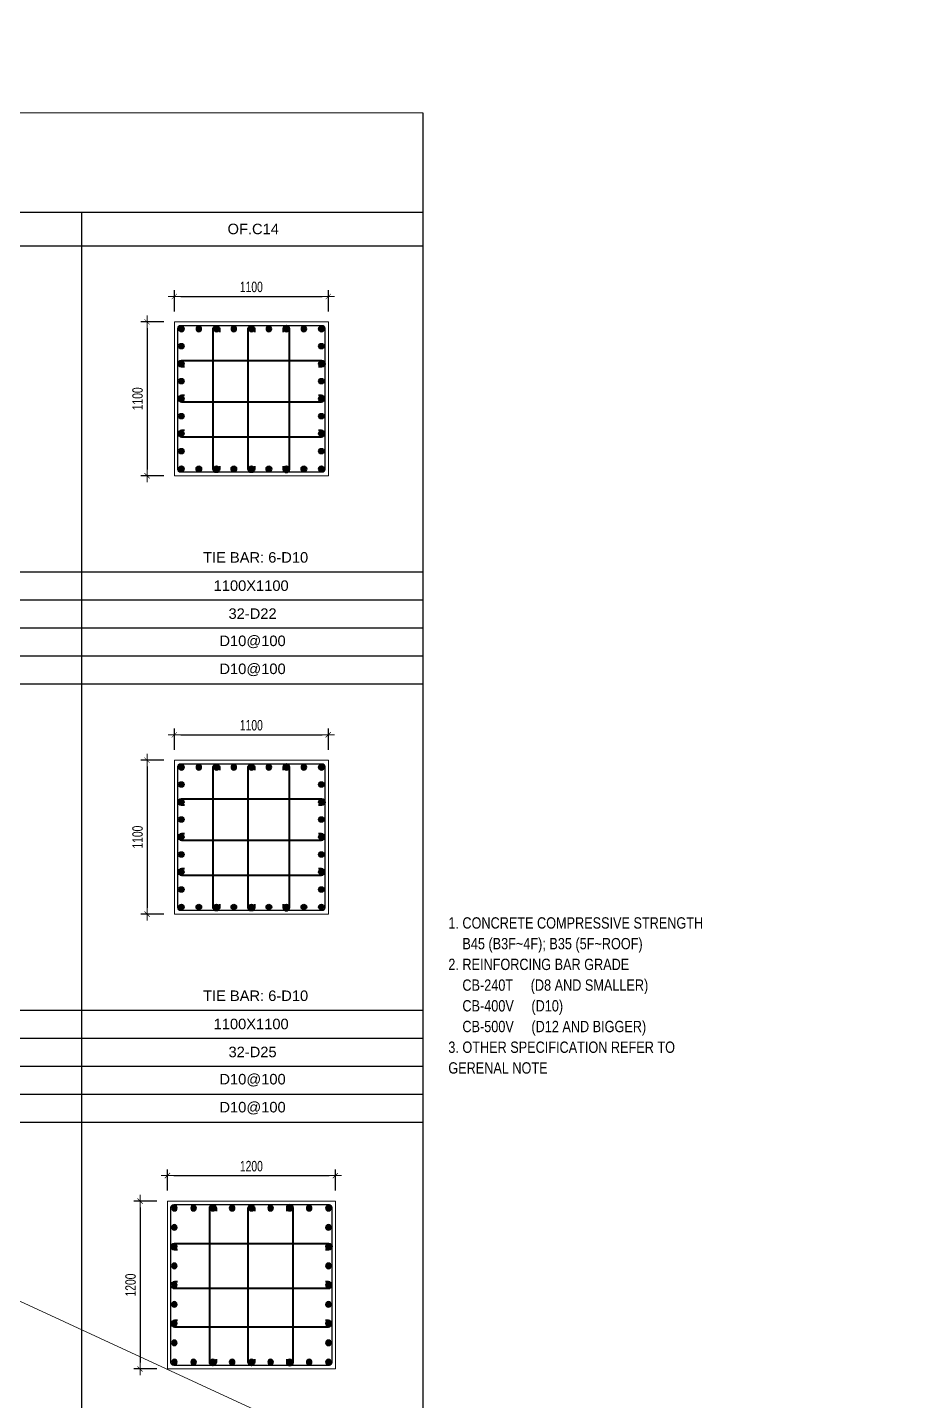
# Model space of a CAD drawing. Header units: millimetres. Extents: x 49323 to 406889, y -6102 to 181761.
# Drawn here: x 322427 to 328736, y 93711 to 103525 of the extents above; entities that cross this region are included whole.
import ezdxf
from ezdxf.enums import TextEntityAlignment as Align

# ---------------------------------------------------------------- set-up
doc = ezdxf.new("R2010")
doc.units = ezdxf.units.MM
doc.linetypes.add('CENTER2', pattern=[1.125, 0.75, -0.125, 0.125, -0.125])
doc.layers.get('Defpoints').update_dxf_attribs({"color": 151, "lineweight": 9})
for name, color, linetype in [('2', 2, 'Continuous'), ('A-ANNO-LEAD', 4, 'Continuous'), ('CEN', 1, 'CENTER2'), ('STL', 3, 'Continuous'), ('TIT1', 3, 'Continuous')]:
    doc.layers.add(name, color=color, linetype=linetype)
for name, color, linetype, lineweight in [('NDC_S_CONTINUOUS', 3, 'Continuous', 20), ('NDC_S_DIM', 1, 'Continuous', 15), ('NDC_S_STIRRUP', 4, 'Continuous', 40)]:
    doc.layers.add(name, color=color, linetype=linetype, lineweight=lineweight)
doc.styles.add('ARIAL', font='arial.ttf', dxfattribs={"width": 0.8})
doc.styles.add('NDC_ARIAL', font='arial.ttf', dxfattribs={"width": 0.85})
doc.styles.add('NDC_DIM', font='', dxfattribs={"width": 0.75})
doc.styles.get('NDC_DIM').set_extended_font_data('Dotum')
doc.dimstyles.new('NDC_dim_30', dxfattribs={"dimscale": 30, "dimtxt": 2.5, "dimasz": 1.5, "dimexe": 1.5, "dimexo": 2.5, "dimgap": 1, "dimtad": 1, "dimdec": 0, "dimzin": 0, "dimdsep": 46, "dimtxsty": 'NDC_DIM', "dimblk": 'DIMMARK', "dimcen": 0.09, "dimdle": 1.2, "dimclrd": 1, "dimclre": 1, "dimclrt": 3, "dimadec": 0, "dimazin": 0, "dimtfac": 1, "dimtdec": 0, "dimtix": 1, "dimtofl": 0, "dimtmove": 0, "dimatfit": 3, "dimfxl": 8, "dimfxlon": 1, "dimtolj": 1, "dimtzin": 0, "dimarcsym": 0})

# ---------------------------------------------------------------- blocks, each defined once
blk = doc.blocks.new('GN')
at = {"layer": 'TIT1', "insert": (0, 0), "char_height": 81, "width": 1996.298, "attachment_point": 1, "line_spacing_factor": 1.096296, "style": 'ARIAL'}
blk.add_mtext('\\A1;1. CONCRETE COMPRESSIVE STRENGTH\\P    B45 (B3F~4F); B35 (5F~ROOF)\\P2. REINFORCING BAR GRADE\\P    CB-240T     (D8 AND SMALLER)\\P    CB-400V     (D10)\\P    CB-500V     (D12 AND BIGGER)\\P3. OTHER SPECIFICATION REFER TO GERENAL NOTE ', dxfattribs=at)
blk = doc.blocks.new('DIMMARK')
at = {"layer": 'NDC_S_DIM', "color": 1}
blk.add_line((-1.5, 0), (1, 0), dxfattribs=at)
at = {"layer": 'NDC_S_DIM', "color": 2, "const_width": 0.1}
blk.add_lwpolyline([(-0.42, -0.42), (0.42, 0.42)], dxfattribs=at)
blk = doc.blocks.new('*D1248')
at = {"layer": 'Defpoints', "color": 0, "ltscale": 40, "transparency": 16777216}
for p in [(324626.7, 95318.5), (323426.7, 95136.9), (324626.7, 95136.9)]:
    blk.add_point(p, dxfattribs=at)
at = {"layer": 'NDC_S_DIM', "color": 1, "lineweight": -2, "ltscale": 40, "transparency": 16777216}
for p, q in [((323426.7, 95211.9), (323426.7, 95363.5)), ((323471.7, 95318.5), (324581.7, 95318.5)), ((324626.7, 95211.9), (324626.7, 95363.5))]:
    blk.add_line(p, q, dxfattribs=at)
at = {"layer": 'NDC_S_DIM', "color": 1, "lineweight": -2, "ltscale": 40, "transparency": 16777216, "xscale": 45, "yscale": 45, "zscale": 45, "rotation": 180}
blk.add_blockref('DIMMARK', (323426.7, 95318.5), dxfattribs=at)
at = {"layer": 'NDC_S_DIM', "color": 1, "lineweight": -2, "ltscale": 40, "transparency": 16777216, "xscale": 45, "yscale": 45, "zscale": 45}
blk.add_blockref('DIMMARK', (324626.7, 95318.5), dxfattribs=at)
at = {"layer": 'NDC_S_DIM', "color": 3, "ltscale": 40, "transparency": 16777216, "insert": (324026.7, 95386), "char_height": 75, "attachment_point": 5, "style": 'NDC_DIM'}
blk.add_mtext('\\A1;1200', dxfattribs=at)
blk = doc.blocks.new('*D1249')
at = {"layer": 'Defpoints', "color": 0, "ltscale": 40, "transparency": 16777216}
for p in [(323426.7, 95136.9), (323231.3, 93936.9), (323426.7, 93936.9)]:
    blk.add_point(p, dxfattribs=at)
at = {"layer": 'NDC_S_DIM', "color": 1, "lineweight": -2, "ltscale": 40, "transparency": 16777216}
for p, q in [((323351.7, 95136.9), (323186.3, 95136.9)), ((323231.3, 95091.9), (323231.3, 93981.9)), ((323351.7, 93936.9), (323186.3, 93936.9))]:
    blk.add_line(p, q, dxfattribs=at)
at = {"layer": 'NDC_S_DIM', "color": 1, "lineweight": -2, "ltscale": 40, "transparency": 16777216, "xscale": 45, "yscale": 45, "zscale": 45}
for p, rotation in [((323231.3, 95136.9), 90), ((323231.3, 93936.9), 270)]:
    blk.add_blockref('DIMMARK', p, dxfattribs=dict(at, rotation=rotation))
at = {"layer": 'NDC_S_DIM', "color": 3, "ltscale": 40, "transparency": 16777216, "insert": (323163.7, 94536.9), "char_height": 75, "attachment_point": 5, "rotation": 90, "style": 'NDC_DIM'}
blk.add_mtext('\\A1;1200', dxfattribs=at)
blk = doc.blocks.new('8')
at = {"layer": '2'}
blk.add_hatch(color=256, dxfattribs=at).paths.add_polyline_path([(20, 0, 0.386127), (1.9, 19.9), (-1.9, 19.9, 0.386127), (-20, 0, 1)])
blk.add_circle((0, 0), 20, dxfattribs=at)
blk = doc.blocks.new('5')
at = {"layer": 'CEN', "rotation": 180}
blk.add_blockref('8', (0, 0), dxfattribs=at)
blk = doc.blocks.new('*U1247')
at = {"layer": 'STL', "xscale": -1, "rotation": 270}
blk.add_blockref('5', (0, 0), dxfattribs=at)
blk = doc.blocks.new('*U1241')
at = {"layer": 'NDC_S_DIM', "color": 0, "linetype": 'ByBlock', "lineweight": -2, "transparency": 16777216}
for p in [(306393.8, 95024.2), (306531.3, 95024.2), (306668.9, 95024.2), (306806.4, 95024.2), (306944, 95024.2), (307081.5, 95024.2), (307219.1, 95024.2), (307356.7, 95024.2), (307494.2, 95024.2)]:
    blk.add_blockref('*U1247', p, dxfattribs=at)
blk = doc.blocks.new('*U1243')
at = {"layer": 'STL', "xscale": -1, "rotation": 270}
blk.add_blockref('5', (0, 0), dxfattribs=at)
blk = doc.blocks.new('*U1242')
at = {"layer": 'NDC_S_DIM', "color": 0, "linetype": 'ByBlock', "lineweight": -2, "transparency": 16777216}
for p in [(306393.8, 95024.2), (306531.3, 95024.2), (306668.9, 95024.2), (306806.4, 95024.2), (306944, 95024.2), (307081.5, 95024.2), (307219.1, 95024.2), (307356.7, 95024.2), (307494.2, 95024.2)]:
    blk.add_blockref('*U1243', p, dxfattribs=at)
blk = doc.blocks.new('*U1245')
at = {"layer": 'STL', "xscale": -1, "rotation": 270}
blk.add_blockref('5', (0, 0), dxfattribs=at)
blk = doc.blocks.new('*U1244')
at = {"layer": 'NDC_S_DIM', "color": 0, "linetype": 'ByBlock', "lineweight": -2, "transparency": 16777216}
for p in [(306393.8, 95024.2), (306531.3, 95024.2), (306668.9, 95024.2), (306806.4, 95024.2), (306944, 95024.2), (307081.5, 95024.2), (307219.1, 95024.2), (307356.7, 95024.2), (307494.2, 95024.2)]:
    blk.add_blockref('*U1245', p, dxfattribs=at)
blk = doc.blocks.new('*U1240')
at = {"layer": 'STL', "xscale": -1, "rotation": 270}
blk.add_blockref('5', (0, 0), dxfattribs=at)
blk = doc.blocks.new('*U1246')
at = {"layer": 'NDC_S_DIM', "color": 0, "linetype": 'ByBlock', "lineweight": -2, "transparency": 16777216}
for p in [(306393.8, 95024.2), (306531.3, 95024.2), (306668.9, 95024.2), (306806.4, 95024.2), (306944, 95024.2), (307081.5, 95024.2), (307219.1, 95024.2), (307356.7, 95024.2), (307494.2, 95024.2)]:
    blk.add_blockref('*U1240', p, dxfattribs=at)
blk = doc.blocks.new('*D1266')
at = {"layer": 'Defpoints', "color": 0, "ltscale": 40, "transparency": 16777216}
for p in [(324576.6, 98469.5), (323476.6, 98287.9), (324576.6, 98287.9)]:
    blk.add_point(p, dxfattribs=at)
at = {"layer": 'NDC_S_DIM', "color": 1, "lineweight": -2, "ltscale": 40, "transparency": 16777216}
for p, q in [((323476.6, 98362.9), (323476.6, 98514.5)), ((323521.6, 98469.5), (324531.6, 98469.5)), ((324576.6, 98362.9), (324576.6, 98514.5))]:
    blk.add_line(p, q, dxfattribs=at)
at = {"layer": 'NDC_S_DIM', "color": 1, "lineweight": -2, "ltscale": 40, "transparency": 16777216, "xscale": 45, "yscale": 45, "zscale": 45, "rotation": 180}
blk.add_blockref('DIMMARK', (323476.6, 98469.5), dxfattribs=at)
at = {"layer": 'NDC_S_DIM', "color": 1, "lineweight": -2, "ltscale": 40, "transparency": 16777216, "xscale": 45, "yscale": 45, "zscale": 45}
blk.add_blockref('DIMMARK', (324576.6, 98469.5), dxfattribs=at)
at = {"layer": 'NDC_S_DIM', "color": 3, "ltscale": 40, "transparency": 16777216, "insert": (324026.6, 98537.1), "char_height": 75, "attachment_point": 5, "style": 'NDC_DIM'}
blk.add_mtext('\\A1;1100', dxfattribs=at)
blk = doc.blocks.new('*D1267')
at = {"layer": 'Defpoints', "color": 0, "ltscale": 40, "transparency": 16777216}
for p in [(323476.6, 98287.9), (323281.3, 97187.9), (323476.6, 97187.9)]:
    blk.add_point(p, dxfattribs=at)
at = {"layer": 'NDC_S_DIM', "color": 1, "lineweight": -2, "ltscale": 40, "transparency": 16777216}
for p, q in [((323401.6, 98287.9), (323236.3, 98287.9)), ((323281.3, 98242.9), (323281.3, 97232.9)), ((323401.6, 97187.9), (323236.3, 97187.9))]:
    blk.add_line(p, q, dxfattribs=at)
at = {"layer": 'NDC_S_DIM', "color": 1, "lineweight": -2, "ltscale": 40, "transparency": 16777216, "xscale": 45, "yscale": 45, "zscale": 45}
for p, rotation in [((323281.3, 98287.9), 90), ((323281.3, 97187.9), 270)]:
    blk.add_blockref('DIMMARK', p, dxfattribs=dict(at, rotation=rotation))
at = {"layer": 'NDC_S_DIM', "color": 3, "ltscale": 40, "transparency": 16777216, "insert": (323213.7, 97737.9), "char_height": 75, "attachment_point": 5, "rotation": 90, "style": 'NDC_DIM'}
blk.add_mtext('\\A1;1100', dxfattribs=at)
blk = doc.blocks.new('*U1260')
at = {"layer": 'STL', "xscale": -1, "rotation": 270}
blk.add_blockref('5', (0, 0), dxfattribs=at)
blk = doc.blocks.new('*U1261')
at = {"layer": 'NDC_S_DIM', "color": 0, "linetype": 'ByBlock', "lineweight": -2, "transparency": 16777216}
for p in [(306493.8, 98119.1), (306618.8, 98119.1), (306743.9, 98119.1), (306868.9, 98119.1), (306994, 98119.1), (307119, 98119.1), (307244.1, 98119.1), (307369.2, 98119.1), (307494.2, 98119.1)]:
    blk.add_blockref('*U1260', p, dxfattribs=at)
blk = doc.blocks.new('*U1262')
at = {"layer": 'STL', "xscale": -1, "rotation": 270}
blk.add_blockref('5', (0, 0), dxfattribs=at)
blk = doc.blocks.new('*U1263')
at = {"layer": 'NDC_S_DIM', "color": 0, "linetype": 'ByBlock', "lineweight": -2, "transparency": 16777216}
for p in [(306493.8, 98119.1), (306618.8, 98119.1), (306743.9, 98119.1), (306868.9, 98119.1), (306994, 98119.1), (307119, 98119.1), (307244.1, 98119.1), (307369.2, 98119.1), (307494.2, 98119.1)]:
    blk.add_blockref('*U1262', p, dxfattribs=at)
blk = doc.blocks.new('*U1264')
at = {"layer": 'STL', "xscale": -1, "rotation": 270}
blk.add_blockref('5', (0, 0), dxfattribs=at)
blk = doc.blocks.new('*U1265')
at = {"layer": 'NDC_S_DIM', "color": 0, "linetype": 'ByBlock', "lineweight": -2, "transparency": 16777216}
for p in [(306493.8, 98119.1), (306618.8, 98119.1), (306743.9, 98119.1), (306868.9, 98119.1), (306994, 98119.1), (307119, 98119.1), (307244.1, 98119.1), (307369.2, 98119.1), (307494.2, 98119.1)]:
    blk.add_blockref('*U1264', p, dxfattribs=at)
blk = doc.blocks.new('*U1256')
at = {"layer": 'STL', "xscale": -1, "rotation": 270}
blk.add_blockref('5', (0, 0), dxfattribs=at)
blk = doc.blocks.new('*U1257')
at = {"layer": 'NDC_S_DIM', "color": 0, "linetype": 'ByBlock', "lineweight": -2, "transparency": 16777216}
for p in [(306493.8, 98119.1), (306618.8, 98119.1), (306743.9, 98119.1), (306868.9, 98119.1), (306994, 98119.1), (307119, 98119.1), (307244.1, 98119.1), (307369.2, 98119.1), (307494.2, 98119.1)]:
    blk.add_blockref('*U1256', p, dxfattribs=at)
blk = doc.blocks.new('*D1268')
at = {"layer": 'Defpoints', "color": 0, "ltscale": 40, "transparency": 16777216}
for p in [(324576.6, 101602.2), (323476.6, 101420.6), (324576.6, 101420.6)]:
    blk.add_point(p, dxfattribs=at)
at = {"layer": 'NDC_S_DIM', "color": 1, "lineweight": -2, "ltscale": 40, "transparency": 16777216}
for p, q in [((323476.6, 101495.6), (323476.6, 101647.2)), ((323521.6, 101602.2), (324531.6, 101602.2)), ((324576.6, 101495.6), (324576.6, 101647.2))]:
    blk.add_line(p, q, dxfattribs=at)
at = {"layer": 'NDC_S_DIM', "color": 1, "lineweight": -2, "ltscale": 40, "transparency": 16777216, "xscale": 45, "yscale": 45, "zscale": 45, "rotation": 180}
blk.add_blockref('DIMMARK', (323476.6, 101602.2), dxfattribs=at)
at = {"layer": 'NDC_S_DIM', "color": 1, "lineweight": -2, "ltscale": 40, "transparency": 16777216, "xscale": 45, "yscale": 45, "zscale": 45}
blk.add_blockref('DIMMARK', (324576.6, 101602.2), dxfattribs=at)
at = {"layer": 'NDC_S_DIM', "color": 3, "ltscale": 40, "transparency": 16777216, "insert": (324026.6, 101669.8), "char_height": 75, "attachment_point": 5, "style": 'NDC_DIM'}
blk.add_mtext('\\A1;1100', dxfattribs=at)
blk = doc.blocks.new('*D1269')
at = {"layer": 'Defpoints', "color": 0, "ltscale": 40, "transparency": 16777216}
for p in [(323476.6, 101420.6), (323281.3, 100320.6), (323476.6, 100320.6)]:
    blk.add_point(p, dxfattribs=at)
at = {"layer": 'NDC_S_DIM', "color": 1, "lineweight": -2, "ltscale": 40, "transparency": 16777216}
for p, q in [((323401.6, 101420.6), (323236.3, 101420.6)), ((323281.3, 101375.6), (323281.3, 100365.6)), ((323401.6, 100320.6), (323236.3, 100320.6))]:
    blk.add_line(p, q, dxfattribs=at)
at = {"layer": 'NDC_S_DIM', "color": 1, "lineweight": -2, "ltscale": 40, "transparency": 16777216, "xscale": 45, "yscale": 45, "zscale": 45}
for p, rotation in [((323281.3, 101420.6), 90), ((323281.3, 100320.6), 270)]:
    blk.add_blockref('DIMMARK', p, dxfattribs=dict(at, rotation=rotation))
at = {"layer": 'NDC_S_DIM', "color": 3, "ltscale": 40, "transparency": 16777216, "insert": (323213.7, 100870.6), "char_height": 75, "attachment_point": 5, "rotation": 90, "style": 'NDC_DIM'}
blk.add_mtext('\\A1;1100', dxfattribs=at)
blk = doc.blocks.new('*U1250')
at = {"layer": 'STL', "xscale": -1, "rotation": 270}
blk.add_blockref('5', (0, 0), dxfattribs=at)
blk = doc.blocks.new('*U1251')
at = {"layer": 'NDC_S_DIM', "color": 0, "linetype": 'ByBlock', "lineweight": -2, "transparency": 16777216}
for p in [(306493.8, 98119.1), (306618.8, 98119.1), (306743.9, 98119.1), (306868.9, 98119.1), (306994, 98119.1), (307119, 98119.1), (307244.1, 98119.1), (307369.2, 98119.1), (307494.2, 98119.1)]:
    blk.add_blockref('*U1250', p, dxfattribs=at)
blk = doc.blocks.new('*U1252')
at = {"layer": 'STL', "xscale": -1, "rotation": 270}
blk.add_blockref('5', (0, 0), dxfattribs=at)
blk = doc.blocks.new('*U1253')
at = {"layer": 'NDC_S_DIM', "color": 0, "linetype": 'ByBlock', "lineweight": -2, "transparency": 16777216}
for p in [(306493.8, 98119.1), (306618.8, 98119.1), (306743.9, 98119.1), (306868.9, 98119.1), (306994, 98119.1), (307119, 98119.1), (307244.1, 98119.1), (307369.2, 98119.1), (307494.2, 98119.1)]:
    blk.add_blockref('*U1252', p, dxfattribs=at)
blk = doc.blocks.new('*U1254')
at = {"layer": 'STL', "xscale": -1, "rotation": 270}
blk.add_blockref('5', (0, 0), dxfattribs=at)
blk = doc.blocks.new('*U1255')
at = {"layer": 'NDC_S_DIM', "color": 0, "linetype": 'ByBlock', "lineweight": -2, "transparency": 16777216}
for p in [(306493.8, 98119.1), (306618.8, 98119.1), (306743.9, 98119.1), (306868.9, 98119.1), (306994, 98119.1), (307119, 98119.1), (307244.1, 98119.1), (307369.2, 98119.1), (307494.2, 98119.1)]:
    blk.add_blockref('*U1254', p, dxfattribs=at)
blk = doc.blocks.new('*U1258')
at = {"layer": 'STL', "xscale": -1, "rotation": 270}
blk.add_blockref('5', (0, 0), dxfattribs=at)
blk = doc.blocks.new('*U1259')
at = {"layer": 'NDC_S_DIM', "color": 0, "linetype": 'ByBlock', "lineweight": -2, "transparency": 16777216}
for p in [(306493.8, 98119.1), (306618.8, 98119.1), (306743.9, 98119.1), (306868.9, 98119.1), (306994, 98119.1), (307119, 98119.1), (307244.1, 98119.1), (307369.2, 98119.1), (307494.2, 98119.1)]:
    blk.add_blockref('*U1258', p, dxfattribs=at)

msp = doc.modelspace()

# ---------------------------------------------------------------- linework, layer by layer
at = {"layer": 'A-ANNO-LEAD'}
msp.add_lwpolyline([(303919.1, 86304.5), (325254.1, 86291.4), (325254.1, 102911.4), (303919.1, 102924.5)], close=True, dxfattribs=at)
at = {"layer": 'Defpoints', "ltscale": 40}
msp.add_line((302635, 103524.5), (380959.6, 67394), dxfattribs=at)
at = {"layer": 'NDC_S_CONTINUOUS', "ltscale": 70}
for points in [[(324576.6, 101420.6), (324576.6, 100320.6), (323476.6, 100320.6), (323476.6, 101420.6), (324576.6, 101420.6)], [(324576.6, 98287.9), (324576.6, 97187.9), (323476.6, 97187.9), (323476.6, 98287.9), (324576.6, 98287.9)], [(324626.7, 95136.9), (324626.7, 93936.9), (323426.7, 93936.9), (323426.7, 95136.9), (324626.7, 95136.9)]]:
    msp.add_lwpolyline(points, dxfattribs=at)
at = {"layer": 'NDC_S_STIRRUP', "lineweight": -2, "ltscale": 1000}
for points in [[(324551.6, 101375.6), (324551.6, 100365.6, -0.414214), (324531.6, 100345.6), (323521.6, 100345.6, -0.414214), (323501.6, 100365.6), (323501.6, 101375.6, -0.414214), (323521.6, 101395.6), (324531.6, 101395.6, -0.414214)], [(324551.6, 98242.9), (324551.6, 97232.9, -0.414214), (324531.6, 97212.9), (323521.6, 97212.9, -0.414214), (323501.6, 97232.9), (323501.6, 98242.9, -0.414214), (323521.6, 98262.9), (324531.6, 98262.9, -0.414214)], [(324601.7, 95091.9), (324601.7, 93981.9, -0.414214), (324581.7, 93961.9), (323471.7, 93961.9, -0.414214), (323451.7, 93981.9), (323451.7, 95091.9, -0.414214), (323471.7, 95111.9), (324581.7, 95111.9, -0.414214)]]:
    msp.add_lwpolyline(points, format="xyb", close=True, dxfattribs=at)
at = {"layer": 'NDC_S_STIRRUP'}
for points in [[(323799, 100390.3), (323799, 100368.1, -1), (323754, 100368.1), (323754, 101370.1, -1), (323799, 101370.1), (323799, 101348)], [(324049.2, 100390.3), (324049.2, 100368.1, -1), (324004.1, 100368.1), (324004.1, 101370.1, -1), (324049.2, 101370.1), (324049.2, 101348)], [(324254.3, 100390.3), (324254.3, 100368.1, 1), (324299.3, 100368.1), (324299.3, 101370.1, 1), (324254.3, 101370.1), (324254.3, 101348)], [(323548.6, 101099), (323526.4, 101099, -1), (323526.4, 101144), (324528.5, 101144, -1), (324528.5, 101099), (324506.3, 101099)], [(323548.6, 100893.9), (323526.4, 100893.9, 1), (323526.4, 100848.9), (324528.5, 100848.9, 1), (324528.5, 100893.9), (324506.3, 100893.9)], [(323548.6, 100643.8), (323526.4, 100643.8, 1), (323526.4, 100598.7), (324528.5, 100598.7, 1), (324528.5, 100643.8), (324506.3, 100643.8)], [(323799, 97257.6), (323799, 97235.4, -1), (323754, 97235.4), (323754, 98237.4, -1), (323799, 98237.4), (323799, 98215.3)], [(324049.2, 97257.6), (324049.2, 97235.4, -1), (324004.1, 97235.4), (324004.1, 98237.4, -1), (324049.2, 98237.4), (324049.2, 98215.3)], [(324254.3, 97257.6), (324254.3, 97235.4, 1), (324299.3, 97235.4), (324299.3, 98237.4, 1), (324254.3, 98237.4), (324254.3, 98215.3)], [(323548.6, 97966.3), (323526.4, 97966.3, -1), (323526.4, 98011.3), (324528.5, 98011.3, -1), (324528.5, 97966.3), (324506.3, 97966.3)], [(323548.6, 97761.2), (323526.4, 97761.2, 1), (323526.4, 97716.2), (324528.5, 97716.2, 1), (324528.5, 97761.2), (324506.3, 97761.2)], [(323548.6, 97511.1), (323526.4, 97511.1, 1), (323526.4, 97466), (324528.5, 97466, 1), (324528.5, 97511.1), (324506.3, 97511.1)], [(323774, 94006.5), (323774, 93984.4, -1), (323729, 93984.4), (323729, 95086.4, -1), (323774, 95086.4), (323774, 95064.2)], [(324049.2, 94006.5), (324049.2, 93984.4, -1), (324004.1, 93984.4), (324004.1, 95086.4, -1), (324049.2, 95086.4), (324049.2, 95064.2)], [(324279.3, 94006.5), (324279.3, 93984.4, 1), (324324.3, 93984.4), (324324.3, 95086.4, 1), (324279.3, 95086.4), (324279.3, 95064.2)], [(323498.6, 94788.8), (323476.4, 94788.8, -1), (323476.4, 94833.8), (324578.5, 94833.8, -1), (324578.5, 94788.8), (324556.3, 94788.8)], [(323498.6, 94558.7), (323476.4, 94558.7, 1), (323476.4, 94513.6), (324578.5, 94513.6, 1), (324578.5, 94558.7), (324556.3, 94558.7)], [(323498.6, 94283.5), (323476.4, 94283.5, 1), (323476.4, 94238.5), (324578.5, 94238.5, 1), (324578.5, 94283.5), (324556.3, 94283.5)]]:
    msp.add_lwpolyline(points, format="xyb", dxfattribs=at)
at = {"layer": 'TIT1', "color": 2}
msp.add_line((303919.1, 102204.5), (325254.1, 102204.5), dxfattribs=at)
at = {"layer": 'TIT1'}
for p, q in [((322813.6, 102204.5), (322813.6, 86292.9)), ((303919.1, 101964.5), (325254.1, 101964.5)), ((325254.1, 98831.8), (303919.1, 98831.8)), ((325254.1, 95699.1), (303919.1, 95699.1))]:
    msp.add_line(p, q, dxfattribs=at)
at = {"layer": 'TIT1', "color": 8}
for p, q in [((325254.1, 99631.8), (304547, 99631.8)), ((325254.1, 99431.8), (304547, 99431.8)), ((325254.1, 99231.8), (304547, 99231.8)), ((325254.1, 99031.8), (304547, 99031.8)), ((325254.1, 96499.1), (304547, 96499.1)), ((325254.1, 96299.1), (304547, 96299.1)), ((325254.1, 96099.1), (304547, 96099.1)), ((325254.1, 95899.1), (304976.2, 95899.1))]:
    msp.add_line(p, q, dxfattribs=at)

# ---------------------------------------------------------------- block references
at = {"layer": 'NDC_S_DIM', "xscale": -1}
for name, p, rotation in [('*U1255', (225407.3, -206122.6), 270), ('*U1259', (226407.8, -206122.6), 270), ('*U1253', (17032.7, 198490.2), 180), ('*U1265', (225407.3, -209255.3), 270), ('*U1257', (226407.8, -209255.3), 270), ('*U1263', (17032.7, 195357.5), 180)]:
    msp.add_blockref(name, p, dxfattribs=dict(at, rotation=rotation))
at = {"layer": 'NDC_S_DIM'}
for name, p in [('*U1251', (17032.7, 3251.1)), ('*U1261', (17032.7, 118.4)), ('GN', (325433.8, 97165.1)), ('*U1241', (17082.7, 62.2)), ('*U1242', (17082.7, -1038.3))]:
    msp.add_blockref(name, p, dxfattribs=at)
at = {"layer": 'NDC_S_DIM', "rotation": 90}
for name, p in [('*U1244', (418500.6, -212407.8)), ('*U1246', (419601.1, -212407.8))]:
    msp.add_blockref(name, p, dxfattribs=at)

# ---------------------------------------------------------------- texts
at = {"layer": 'TIT1', "color": 2, "style": 'NDC_ARIAL'}
msp.add_text('OF.C14', height=75, dxfattribs=at).set_placement((324040, 102084.5), align=Align.MIDDLE)
at = {"layer": 'TIT1', "style": 'NDC_ARIAL'}
for s, p in [('TIE BAR: 6-D10', (324056.9, 99737.1)), ('1100X1100', (324025.1, 99535.2)), ('32-D22', (324035.2, 99335.2)), ('D10@100', (324035.2, 99135.2)), ('D10@100', (324035.2, 98935.2)), ('TIE BAR: 6-D10', (324056.9, 96604.4)), ('1100X1100', (324025.1, 96402.5)), ('32-D25', (324035.2, 96202.5)), ('D10@100', (324035.2, 96002.5)), ('D10@100', (324035.2, 95802.5))]:
    msp.add_text(s, height=75, dxfattribs=at).set_placement(p, align=Align.MIDDLE)

# ---------------------------------------------------------------- dimensions: what is measured, and where the dimension line sits
at = {"layer": 'NDC_S_DIM', "ltscale": 40}
for base, p1, p2, picture, middle in [((324576.6, 101602.2), (323476.6, 101420.6), (324576.6, 101420.6), '*D1268', (324026.6, 101669.8)), ((324576.6, 98469.5), (323476.6, 98287.9), (324576.6, 98287.9), '*D1266', (324026.6, 98537.1)), ((324626.7, 95318.5), (323426.7, 95136.9), (324626.7, 95136.9), '*D1248', (324026.7, 95386))]:
    dim = msp.add_linear_dim(base=base, p1=p1, p2=p2, dimstyle='NDC_dim_30', dxfattribs=at)
    dim.commit()
    dim.dimension.update_dxf_attribs({"geometry": picture, "text_midpoint": middle})
for base, p1, p2, picture, middle in [((323281.3, 100320.6), (323476.6, 101420.6), (323476.6, 100320.6), '*D1269', (323213.7, 100870.6)), ((323281.3, 97187.9), (323476.6, 98287.9), (323476.6, 97187.9), '*D1267', (323213.7, 97737.9)), ((323231.3, 93936.9), (323426.7, 95136.9), (323426.7, 93936.9), '*D1249', (323163.7, 94536.9))]:
    dim = msp.add_linear_dim(base=base, p1=p1, p2=p2, angle=90, dimstyle='NDC_dim_30', dxfattribs=at)
    dim.commit()
    dim.dimension.update_dxf_attribs({"geometry": picture, "text_midpoint": middle})

doc.saveas('drawing.dxf')
